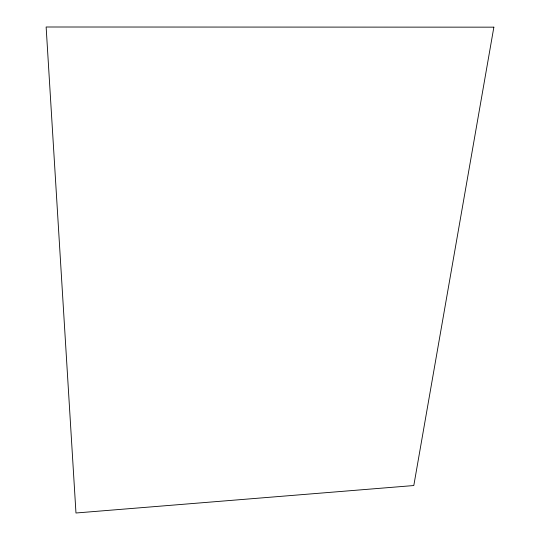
<?xml version="1.0" encoding="UTF-8"?>
<svg xmlns="http://www.w3.org/2000/svg" width="540" height="540" viewBox="0 0 540 540"><rect width="100%" height="100%" fill="white"/><g stroke="black" fill="none" stroke-linecap="round" stroke-linejoin="round"><path stroke-width="0.81" d="M493.864 27.162L413.802 485.541L75.971 513L46.136 27L493.864 27.162"/></g></svg>
